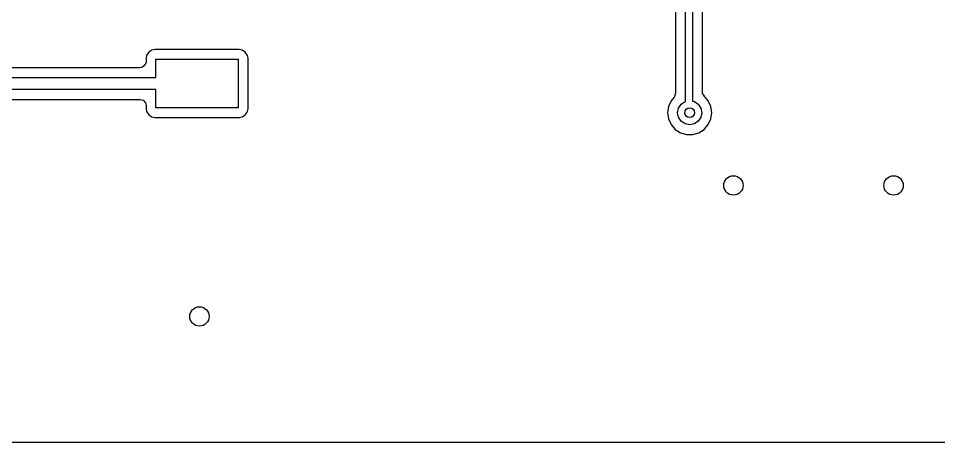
# Model space of a CAD drawing. Extents: x 0.4 to 10.6, y -8.1 to -0.4.
# Drawn here: x 6.318 to 7.064, y -3.445 to -3.101 of the extents above; entities that cross this region are included whole.
import ezdxf

# ---------------------------------------------------------------- set-up
doc = ezdxf.new("R2010")
doc.units = 0
doc.header["$MEASUREMENT"] = 0
doc.layers.add('BLACK', color=7, linetype='CONTINUOUS')

msp = doc.modelspace()

# ---------------------------------------------------------------- linework, layer by layer
at = {"layer": 'BLACK', "linetype": 'CONTINUOUS'}
for p, q in [((6.85866, -3.16803), (6.85866, -2.67449)), ((6.86457, -2.67473), (6.86457, -3.16779)), ((6.85077, -2.68106), (6.85077, -3.16146)), ((6.87246, -3.16011), (6.87246, -2.68241)), ((6.42605, -3.12642), (6.42344, -3.12817)), ((6.42836, -3.12596), (6.42605, -3.12642)), ((6.42605, -3.12642), (6.42605, -3.12642)), ((6.49684, -3.12596), (6.42836, -3.12596)), ((6.42836, -3.12596), (6.42836, -3.12596)), ((6.49914, -3.12642), (6.49684, -3.12596)), ((6.49684, -3.12596), (6.49684, -3.12596)), ((6.50175, -3.12817), (6.49914, -3.12642)), ((6.49914, -3.12642), (6.49914, -3.12642)), ((6.4217, -3.13078), (6.42124, -3.13308)), ((6.42124, -3.13308), (6.42124, -3.13585)), ((6.42344, -3.12817), (6.4217, -3.13078)), ((6.4217, -3.13078), (6.4217, -3.13078)), ((6.42913, -3.14862), (6.42913, -3.13386)), ((6.42913, -3.13386), (6.49606, -3.13386)), ((6.49606, -3.13386), (6.49606, -3.17323)), ((6.5035, -3.13078), (6.50175, -3.12817)), ((6.50396, -3.13308), (6.5035, -3.13078)), ((6.5035, -3.13078), (6.5035, -3.13078)), ((6.50396, -3.17401), (6.50396, -3.13308)), ((6.50396, -3.13308), (6.50396, -3.13308)), ((6.41636, -3.14073), (6.26081, -3.14073)), ((6.41839, -3.14029), (6.41636, -3.14073)), ((6.42047, -3.13849), (6.41839, -3.14029)), ((6.42124, -3.13585), (6.42047, -3.13849)), ((6.24803, -3.14862), (6.42913, -3.14862)), ((6.42913, -3.15846), (6.24803, -3.15846)), ((6.42913, -3.17323), (6.42913, -3.15846)), ((6.84999, -3.1641), (6.84958, -3.16466)), ((6.85077, -3.16146), (6.84999, -3.1641)), ((6.87266, -3.16149), (6.87246, -3.16011)), ((6.87381, -3.16328), (6.87266, -3.16149)), ((6.87371, -3.16336), (6.87381, -3.16328)), ((6.87728, -3.16748), (6.87371, -3.16336)), ((6.26081, -3.16636), (6.41636, -3.16636)), ((6.41636, -3.16636), (6.419, -3.16713)), ((6.419, -3.16713), (6.4208, -3.16921)), ((6.4208, -3.16921), (6.42124, -3.17124)), ((6.42124, -3.17124), (6.42124, -3.17401)), ((6.84713, -3.16748), (6.84501, -3.17212)), ((6.84958, -3.16466), (6.84713, -3.16748)), ((6.84713, -3.16748), (6.84713, -3.16748)), ((6.85311, -3.1734), (6.85525, -3.17021)), ((6.85525, -3.17021), (6.85844, -3.16807)), ((6.85844, -3.16807), (6.85866, -3.16803)), ((6.86457, -3.16779), (6.86597, -3.16807)), ((6.86597, -3.16807), (6.86916, -3.17021)), ((6.86916, -3.17021), (6.8713, -3.1734)), ((6.8794, -3.17212), (6.87728, -3.16748)), ((6.87728, -3.16748), (6.87728, -3.16748)), ((6.87728, -3.16748), (6.87728, -3.16748)), ((6.42124, -3.17401), (6.4217, -3.17631)), ((6.4217, -3.17631), (6.4217, -3.17631)), ((6.4217, -3.17631), (6.42344, -3.17892)), ((6.42344, -3.17892), (6.42605, -3.18066)), ((6.49606, -3.17323), (6.42913, -3.17323)), ((6.49914, -3.18066), (6.50175, -3.17892)), ((6.50175, -3.17892), (6.50293, -3.17717)), ((6.50293, -3.17717), (6.5035, -3.17631)), ((6.5035, -3.17631), (6.50396, -3.17401)), ((6.5035, -3.17631), (6.5035, -3.17631)), ((6.5035, -3.17631), (6.5035, -3.17631)), ((6.50396, -3.17401), (6.50396, -3.17401)), ((6.84501, -3.17212), (6.84429, -3.17717)), ((6.84429, -3.17717), (6.84501, -3.18221)), ((6.85236, -3.17717), (6.85311, -3.1734)), ((6.85311, -3.18093), (6.85236, -3.17717)), ((6.8713, -3.1734), (6.87205, -3.17717)), ((6.87205, -3.17717), (6.8713, -3.18093)), ((6.88012, -3.17717), (6.8794, -3.17212)), ((6.8794, -3.18221), (6.88012, -3.17717)), ((6.42605, -3.18066), (6.42605, -3.18066)), ((6.42605, -3.18066), (6.42836, -3.18112)), ((6.42836, -3.18112), (6.42836, -3.18112)), ((6.42836, -3.18112), (6.42836, -3.18112)), ((6.42836, -3.18112), (6.49684, -3.18112)), ((6.49684, -3.18112), (6.49742, -3.18101)), ((6.49684, -3.18112), (6.49684, -3.18112)), ((6.49742, -3.18101), (6.49914, -3.18066)), ((6.49914, -3.18066), (6.49914, -3.18066)), ((6.49914, -3.18066), (6.49914, -3.18066)), ((6.84501, -3.18221), (6.84713, -3.18685)), ((6.85525, -3.18413), (6.85311, -3.18093)), ((6.85844, -3.18626), (6.85525, -3.18413)), ((6.8622, -3.18701), (6.85844, -3.18626)), ((6.86597, -3.18626), (6.8622, -3.18701)), ((6.86916, -3.18413), (6.86597, -3.18626)), ((6.8713, -3.18093), (6.86916, -3.18413)), ((6.87728, -3.18685), (6.8794, -3.18221)), ((6.84713, -3.18685), (6.84713, -3.18685)), ((6.84713, -3.18685), (6.85047, -3.19071)), ((6.85047, -3.19071), (6.85476, -3.19346)), ((6.85476, -3.19346), (6.85965, -3.1949)), ((6.86475, -3.1949), (6.86965, -3.19346)), ((6.86965, -3.19346), (6.87394, -3.19071)), ((6.87394, -3.19071), (6.87728, -3.18685)), ((6.85965, -3.1949), (6.85965, -3.1949)), ((6.85965, -3.1949), (6.85965, -3.1949)), ((6.85965, -3.1949), (6.86475, -3.1949)), ((6.86475, -3.1949), (6.86475, -3.1949)), ((7.46063, -3.44486), (5.81199, -3.44486))]:
    msp.add_line(p, q, dxfattribs=at)
at = {"layer": 'BLACK'}
for centre, radius in [((6.8622, -3.17717), 0.00394), ((6.89764, -3.23622), 0.00787), ((7.02756, -3.23622), 0.00787), ((6.46457, -3.34252), 0.00787)]:
    msp.add_circle(centre, radius, dxfattribs=at)

doc.saveas('drawing.dxf')
